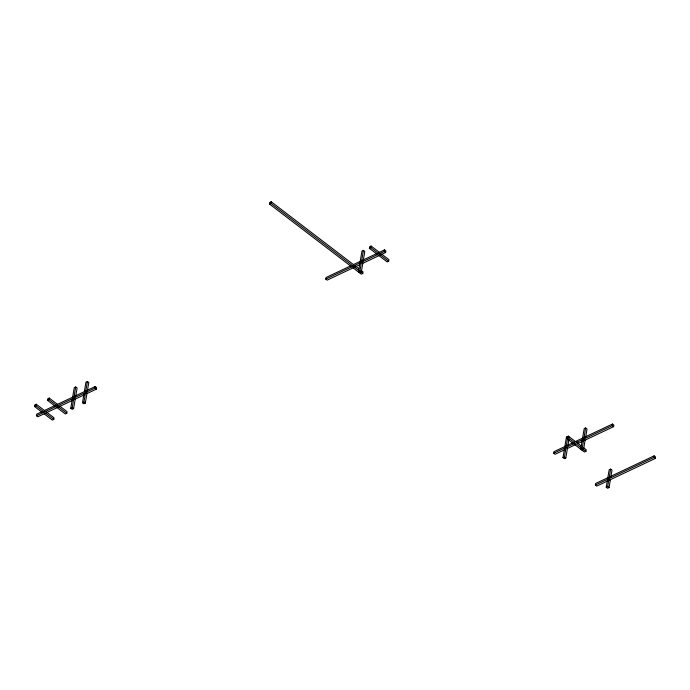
<?xml version="1.0" encoding="UTF-8"?>
<svg xmlns="http://www.w3.org/2000/svg" width="690" height="690" viewBox="0 0 690 690"><rect width="100%" height="100%" fill="white"/><g stroke="black" fill="none" stroke-linecap="round" stroke-linejoin="round"><path stroke-width="1.03" d="M42.728 412.767L34.5 406.488L34.767 404.901L36.234 404.211L44.721 410.688M34.5 406.488L35.966 405.798L36.234 404.211M57.106 407.669L37.777 416.795L36.415 415.751L36.682 414.164L42.09 411.611M59.659 406.022L67.068 411.68L66.801 413.267L65.334 413.957L47.515 400.338L47.782 398.751L49.24 398.061L57.468 404.349L57.201 405.936L72.381 398.76L73.071 399.286M47.515 400.338L48.973 399.648L49.24 398.061M55.873 405.832L55.735 406.626L36.415 415.751M44.1 413.819L52.319 420.098L53.785 419.408L54.053 417.821L46.411 411.99M87.061 392.8L85.31 403.107L83.852 403.797L82.481 402.753L83.939 402.063L85.551 392.541L86.923 393.593L96.281 389.169L96.548 387.582L95.177 386.538L94.91 388.125L73.847 398.07L75.219 399.122L73.606 408.635L72.139 409.325L70.768 408.282L74.261 387.659L75.719 386.969L77.09 388.013L75.659 396.474M70.768 408.282L72.234 407.592L75.719 386.969M82.481 402.753L84.085 393.231L84.775 393.757M84.361 391.644L85.965 382.131L87.432 381.441L88.803 382.484L87.406 390.73M87.432 381.441L85.819 390.954L86.509 391.48M351.71 266.84L269.454 203.999L269.721 202.412L271.187 201.722L353.685 264.744M269.454 203.999L270.92 203.309L271.187 201.722M359.775 264.727L327.129 280.14L325.758 279.096L326.034 277.509L351.02 265.71M353.211 267.09L353.082 267.884L361.301 274.172L362.768 273.481L363.035 271.894L361.336 270.592M354.677 266.4L354.539 267.194L362.768 273.481M362.88 262.752L361.31 272.024L359.844 272.723L358.472 271.67L359.956 262.95L360.637 263.468M360.223 261.363L360.775 262.674L360.085 262.157L361.965 251.048L363.423 250.358L364.794 251.41L363.225 260.682M358.472 271.67L359.939 270.98L361.413 262.252L362.103 262.778M360.085 262.157L361.551 261.467L363.423 250.358M381.527 254.006L388.936 259.664L388.668 261.251L387.202 261.941L369.383 248.322L369.65 246.735L371.116 246.045L379.336 252.333L379.069 253.92L384.261 251.462L384.528 249.875L385.9 250.927L385.632 252.514L380.44 254.964L380.578 254.17M369.383 248.322L370.841 247.632L371.116 246.045M377.74 253.816L377.611 254.61L325.758 279.096M565.05 449.587L555.088 454.296L553.716 453.244L553.984 451.665L573.045 442.661M567.551 447.681L565.809 457.988L564.351 458.678L562.98 457.634L564.584 448.112M564.851 446.525L566.464 437.012L568.379 436.158L581.109 445.878M583.654 447.827L586.198 449.768L585.931 451.355L584.465 452.045L566.645 438.435L566.913 436.848M562.98 457.634L564.437 456.944L566.05 447.422L567.422 448.474L575.598 444.61M566.317 445.835L567.93 436.322L569.302 437.365M566.645 438.435L568.111 437.745L568.379 436.158M567.905 445.619L568.948 439.427M576.736 441.643L576.599 442.437L582.308 439.746L582.998 440.263M578.108 442.695L577.97 443.489L582.783 441.212M585.655 427.947L584.189 428.637L580.704 449.259L582.162 448.569L585.655 427.947L587.018 428.999L585.594 437.46M607.278 481.128L596.729 486.114L595.358 485.061L595.625 483.474L607.838 477.713L608.52 478.239M582.075 450.311L583.533 449.621L585.146 440.099L583.775 439.056L612.22 425.618L612.487 424.031L613.859 425.083L613.591 426.67L584.706 440.306M609.201 480.223L655.233 458.479L655.5 456.892L654.129 455.849L653.861 457.436L609.029 478.61L610.4 479.654L609.054 487.589L607.597 488.279L606.225 487.226L609.175 469.778L610.641 469.088L612.013 470.14L610.831 477.075M606.225 487.226L607.683 486.536L610.641 469.088M55.148 405.444L44.453 410.49L44.186 412.077L35.966 405.798M57.098 404.521L72.648 397.173M95.177 386.538L74.115 396.483L74.796 397.009M376.913 253.472L353.444 264.563L353.168 266.15L270.92 203.309M378.819 252.575L384.528 249.875M58.572 406.979L72.976 400.174M74.9 399.269L84.499 394.732M362.655 263.364L378.974 255.654M574.951 441.755L582.576 438.159M612.487 424.031L584.042 437.469L584.723 437.986M553.716 453.244L574.166 443.592M609.296 477.023L654.129 455.849M595.358 485.061L607.562 479.3L608.252 479.826M384.261 251.462L385.632 252.514M612.22 425.618L613.591 426.67M653.861 457.436L655.233 458.479M370.841 247.632L388.668 261.251M361.681 260.673L362.371 261.191M361.551 261.467L362.233 261.984M355.385 266.047L358.783 268.643M359.939 270.98L361.31 272.024M568.111 437.745L581.687 448.112M582.162 448.569L585.931 451.355M607.683 486.536L609.054 487.589M564.437 456.944L565.809 457.988M94.91 388.125L96.281 389.169M83.939 402.063L85.31 403.107M72.234 407.592L73.606 408.635M48.973 399.648L66.801 413.267M45.557 413.129L53.785 419.408"/></g></svg>
